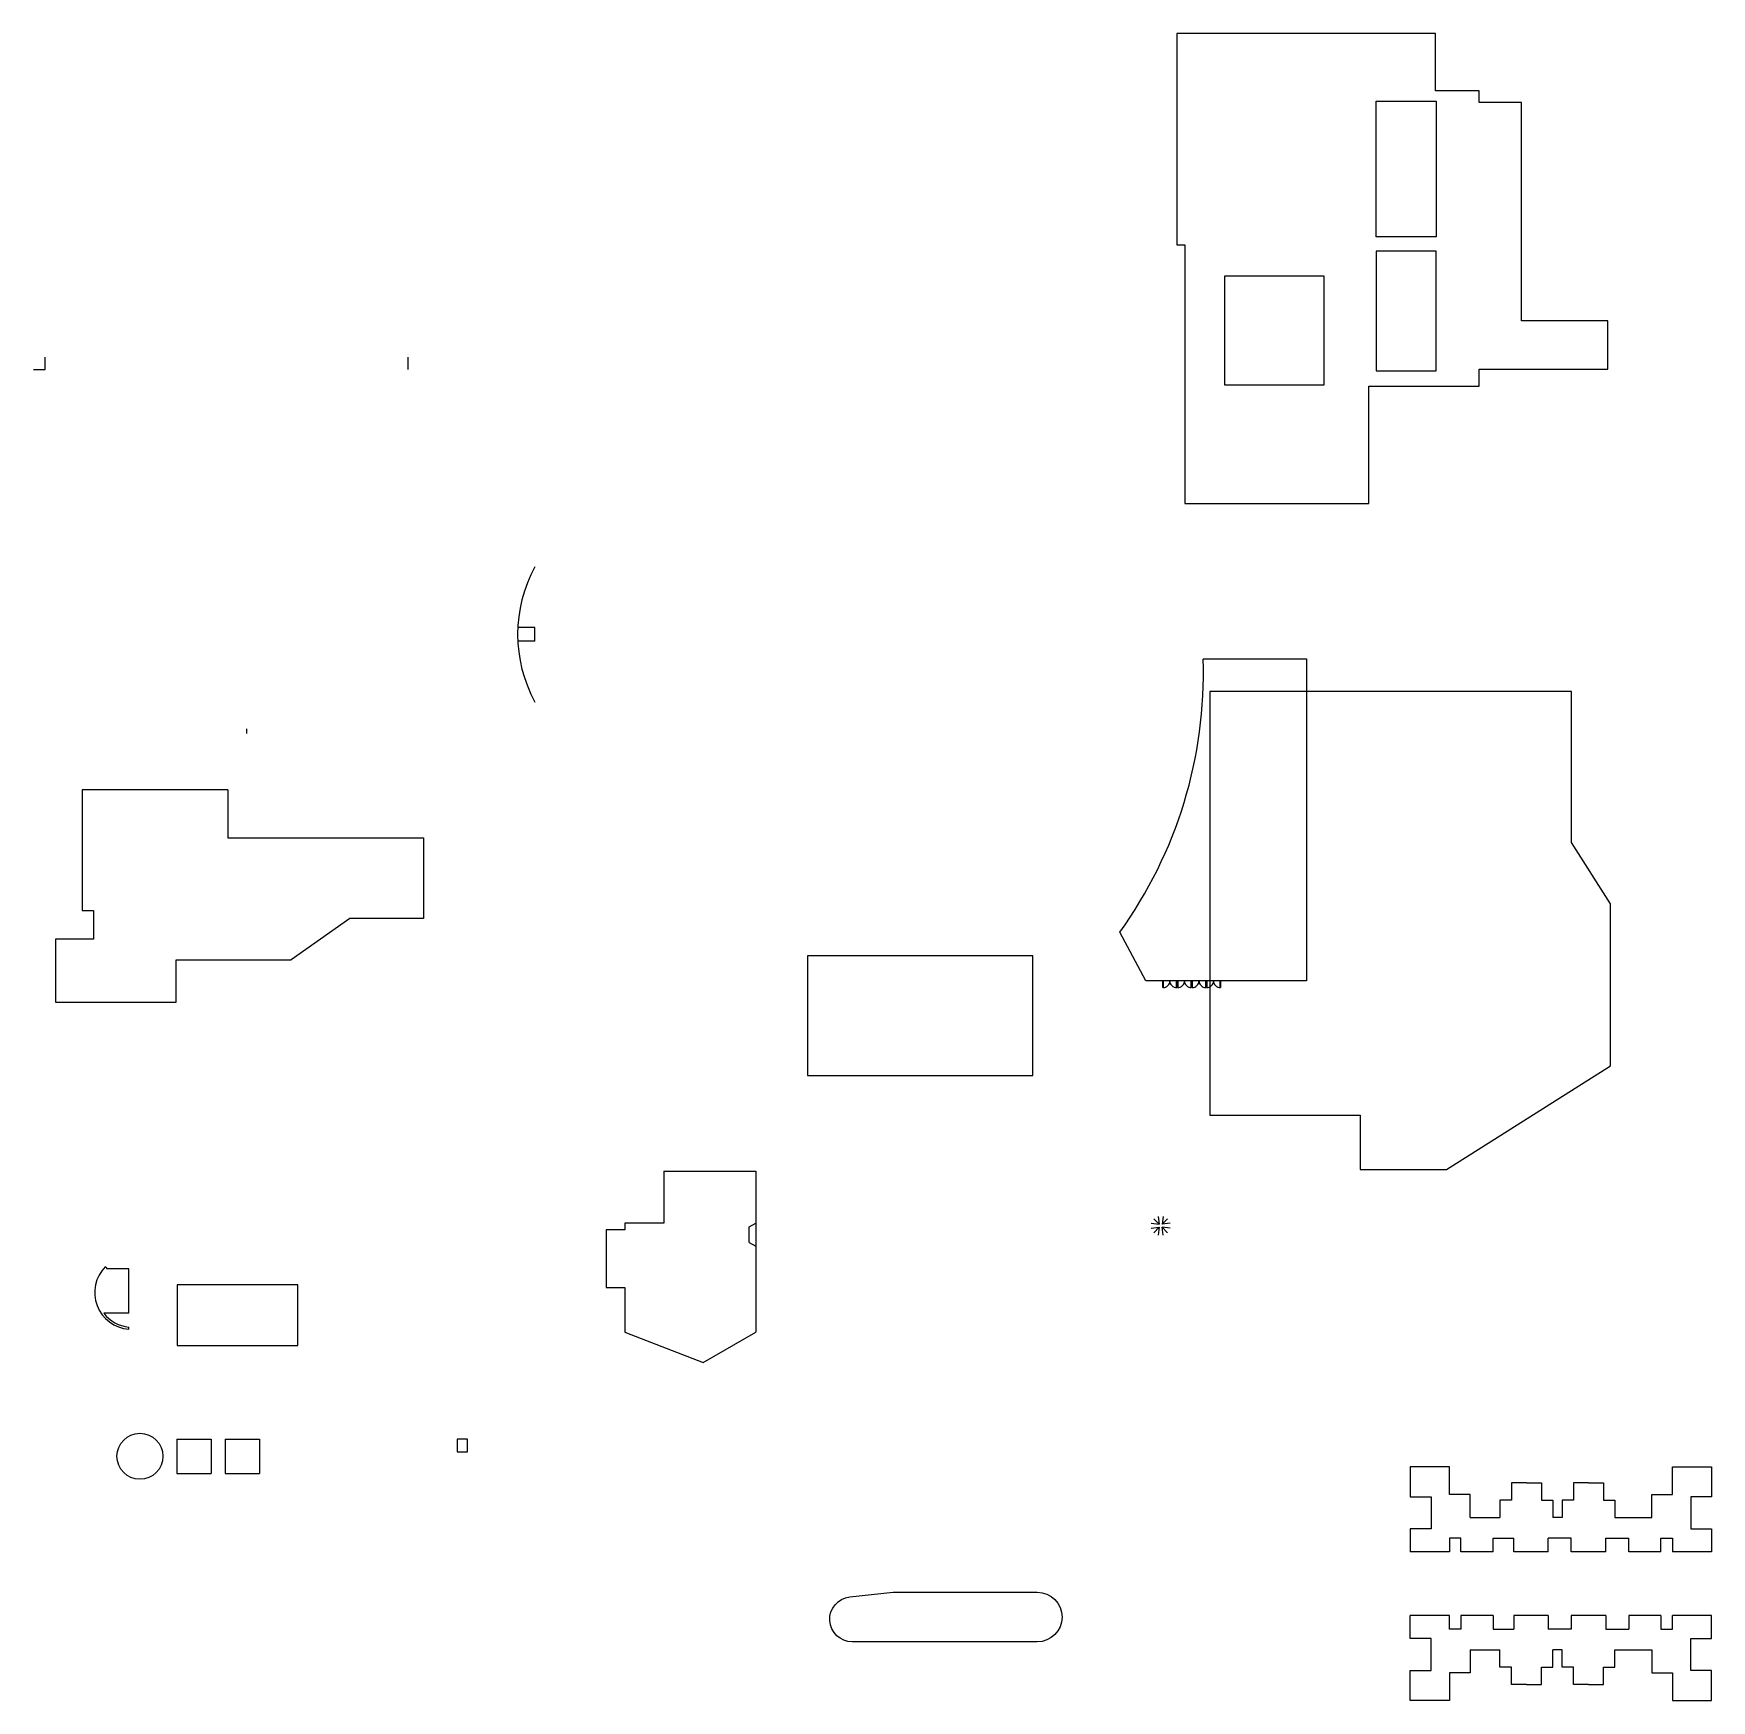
# Model space of a CAD drawing. Header units: inches. Extents: x 1205 to 3641, y 577 to 2028.
# Drawn here: x 1205 to 2664, y 577 to 2028 of the extents above; entities that cross this region are included whole.
import ezdxf

# ---------------------------------------------------------------- set-up
doc = ezdxf.new("R2010")
doc.units = ezdxf.units.IN
doc.header["$MEASUREMENT"] = 0
for name, color, linetype in [('03 FOUNDATIONS', 5, 'Continuous'), ('20 CURBS AND WALKWAYS', 254, 'Continuous'), ('21 LANDSCAPE', 3, 'Continuous'), ('30 BUILDINGS', 253, 'Continuous'), ('30 GONDOLA', 7, 'Continuous'), ('41 BALLOON', 7, 'Continuous')]:
    doc.layers.add(name, color=color, linetype=linetype)

# ---------------------------------------------------------------- blocks, each defined once
blk = doc.blocks.new('Balloon4')
at = {"layer": '30 GONDOLA', "color": 251}
for p, q in [((-8.2, 2.2, 17.3), (-1.3, 1.3, 7)), ((-1.3, 1.3, 7), (-6, 6, 17.3)), ((-2.2, 8.2, 17.3), (-1.3, 1.3, 7)), ((2.2, 8.2, 17.3), (1.3, 1.3, 7)), ((1.3, 1.3, 7), (6, 6, 17.3)), ((8.2, 2.2, 17.3), (1.3, 1.3, 7)), ((-8.2, -2.2, 17.3), (-1.3, -1.3, 7)), ((-1.3, -1.3, 7), (-6, -6, 17.3)), ((-1.3, -1.3, 7), (-2.2, -8.2, 17.3)), ((8.2, -2.2, 17.3), (1.3, -1.3, 7)), ((1.3, -1.3, 7), (6, -6, 17.3)), ((2.2, -8.2, 17.3), (1.3, -1.3, 7))]:
    blk.add_line(p, q, dxfattribs=at)

msp = doc.modelspace()

# ---------------------------------------------------------------- linework, layer by layer
at = {"layer": '03 FOUNDATIONS'}
for p, q in [((2424.1, 2028), (2199.1, 2028)), ((2199.1, 2028), (2199.1, 1844)), ((2424.1, 1978), (2424.1, 2028)), ((2462.1, 1978), (2424.1, 1978)), ((2462.1, 1968), (2462.1, 1978)), ((2372.7, 1851.1), (2372.7, 1969.1)), ((2372.7, 1969.1), (2424.7, 1969.1)), ((2424.7, 1969.1), (2424.7, 1851.1)), ((2499.1, 1968), (2462.1, 1968)), ((2499.1, 1778), (2499.1, 1968)), ((2199.1, 1844), (2206.1, 1844)), ((2206.1, 1844), (2206.1, 1619)), ((2424.7, 1851.1), (2372.7, 1851.1)), ((2424.7, 1838.6), (2372.7, 1838.6)), ((2372.7, 1838.6), (2372.7, 1734.6)), ((2424.7, 1734.6), (2424.7, 1838.6)), ((2241, 1817), (2327, 1817)), ((2241, 1722), (2241, 1817)), ((2327, 1817), (2327, 1722)), ((2574.1, 1778), (2499.1, 1778)), ((2574.1, 1736), (2574.1, 1778)), ((1214.5, 1735.6), (1214.5, 1746.3)), ((1530.5, 1735.6), (1530.5, 1746.3)), ((1204.5, 1735.6), (1214.5, 1735.6)), ((2372.7, 1734.6), (2424.7, 1734.6)), ((2462.1, 1721), (2462.1, 1736)), ((2462.1, 1736), (2574.1, 1736)), ((2327, 1722), (2241, 1722)), ((2366.1, 1619), (2366.1, 1721)), ((2366.1, 1721), (2462.1, 1721)), ((2206.1, 1619), (2366.1, 1619)), ((1373.7, 1369.9), (1246.7, 1369.9)), ((1246.7, 1369.9), (1246.7, 1264.9)), ((1373.7, 1369.9), (1373.7, 1327.9)), ((1373.7, 1327.9), (1543.7, 1327.9)), ((1543.7, 1327.9), (1543.7, 1257.9)), ((1246.7, 1264.9), (1256.7, 1264.9)), ((1256.7, 1264.9), (1256.7, 1239.9)), ((1479.7, 1257.9), (1428.7, 1221.9)), ((1543.7, 1257.9), (1479.7, 1257.9)), ((1256.7, 1239.9), (1223.7, 1239.9)), ((1223.7, 1239.9), (1223.7, 1184.9)), ((1328.7, 1184.9), (1328.7, 1221.9)), ((1328.7, 1221.9), (1428.7, 1221.9)), ((2073.8, 1225.3), (1877.8, 1225.3)), ((1877.8, 1225.3), (1877.8, 1121.3)), ((2073.8, 1121.3), (2073.8, 1225.3)), ((1223.7, 1184.9), (1328.7, 1184.9)), ((1877.8, 1121.3), (2073.8, 1121.3)), ((1752.8, 1037.8), (1832.8, 1037.8)), ((1752.8, 1037.8), (1752.8, 992.8)), ((1832.8, 1037.8), (1832.8, 897.8)), ((1752.8, 992.8), (1718.8, 992.8)), ((1718.8, 992.8), (1718.8, 986.8)), ((1718.8, 986.8), (1702.8, 986.8)), ((1702.8, 986.8), (1702.8, 936.8)), ((1268.4, 953.4), (1266.9, 954.8)), ((1287.3, 953), (1268, 953)), ((1287.3, 914.4), (1287.3, 953)), ((1434.6, 938.9), (1329.6, 938.9)), ((1329.6, 938.9), (1329.6, 886.2)), ((1434.6, 886.2), (1434.6, 938.9)), ((1702.8, 936.8), (1718.8, 936.8)), ((1718.8, 936.8), (1718.8, 897.8)), ((1287.3, 914.4), (1265.7, 914.4)), ((1287.3, 900.3), (1287.3, 902.3)), ((1718.8, 897.8), (1787, 871.4)), ((1787, 871.4), (1832.8, 897.8)), ((1329.6, 886.2), (1434.6, 886.2)), ((1329.1, 804.8, 0.5), (1329.1, 774.8, 0.5)), ((1329.1, 804.8, 0.5), (1359.1, 804.8, 0.5)), ((1359.1, 804.8, 0.5), (1359.1, 774.8, 0.5)), ((1371.1, 804.8, 0.5), (1371.1, 774.8, 0.5)), ((1371.1, 804.8, 0.5), (1401.1, 804.8, 0.5)), ((1401.1, 804.8, 0.5), (1401.1, 774.8, 0.5)), ((1582, 804.8, 0.5), (1573, 804.8, 0.5)), ((1573, 804.8, 0.5), (1573, 793.8, 0.5)), ((1582, 793.8, 0.5), (1582, 804.8, 0.5)), ((1573, 793.8, 0.5), (1582, 793.8, 0.5)), ((1329.1, 774.8, 0.5), (1359.1, 774.8, 0.5)), ((1371.1, 774.8, 0.5), (1401.1, 774.8, 0.5)), ((2436.3, 780.6), (2402.3, 780.6)), ((2402.3, 780.6), (2402.3, 754.6)), ((2436.3, 756.6), (2436.3, 780.6)), ((2630.3, 756.6), (2630.3, 780.6)), ((2630.3, 780.6), (2664.3, 780.6)), ((2664.3, 780.6), (2664.3, 754.6)), ((2503.3, 766.6), (2490.3, 766.6)), ((2490.3, 766.6), (2490.3, 751.6)), ((2503.3, 766.6), (2516.3, 766.6)), ((2516.3, 766.6), (2516.3, 751.6)), ((2557.3, 766.6), (2544.3, 766.6)), ((2544.3, 766.6), (2544.3, 751.6)), ((2557.3, 766.6), (2570.3, 766.6)), ((2570.3, 766.6), (2570.3, 751.6)), ((2402.3, 754.6), (2420.3, 754.6)), ((2420.3, 754.6), (2420.3, 726.6)), ((2454.3, 756.6), (2436.3, 756.6)), ((2454.3, 736.6), (2454.3, 756.6)), ((2490.3, 751.6), (2480.3, 751.6)), ((2480.3, 751.6), (2480.3, 736.6)), ((2516.3, 751.6), (2526.3, 751.6)), ((2526.3, 751.6), (2526.3, 736.6)), ((2544.3, 751.6), (2534.3, 751.6)), ((2534.3, 751.6), (2534.3, 736.6)), ((2570.3, 751.6), (2580.3, 751.6)), ((2580.3, 751.6), (2580.3, 736.6)), ((2612.3, 736.6), (2612.3, 756.6)), ((2612.3, 756.6), (2630.3, 756.6)), ((2664.3, 754.6), (2646.3, 754.6)), ((2646.3, 754.6), (2646.3, 726.6)), ((2454.3, 736.6), (2480.3, 736.6)), ((2534.3, 736.6), (2526.3, 736.6)), ((2580.3, 736.6), (2612.3, 736.6)), ((2420.3, 726.6), (2402.3, 726.6)), ((2402.3, 726.6), (2402.3, 706.6)), ((2446.3, 718.6), (2436.3, 718.6)), ((2436.3, 718.6), (2436.3, 706.6)), ((2446.3, 706.6), (2446.3, 718.6)), ((2446.3, 706.6), (2446.3, 718.6)), ((2474.3, 706.6), (2474.3, 718.6)), ((2474.3, 718.6), (2492.3, 718.6)), ((2492.3, 706.6), (2492.3, 718.6)), ((2542.3, 718.6), (2522.3, 718.6)), ((2522.3, 706.6), (2522.3, 718.6)), ((2542.3, 706.6), (2542.3, 718.6)), ((2572.3, 718.6), (2592.3, 718.6)), ((2572.3, 706.6), (2572.3, 718.6)), ((2592.3, 706.6), (2592.3, 718.6)), ((2620.3, 718.6), (2630.3, 718.6)), ((2620.3, 706.6), (2620.3, 718.6)), ((2630.3, 718.6), (2630.3, 706.6)), ((2646.3, 726.6), (2664.3, 726.6)), ((2664.3, 726.6), (2664.3, 706.6)), ((2436.3, 706.6), (2402.3, 706.6)), ((2474.3, 706.6), (2446.3, 706.6)), ((2522.3, 706.6), (2492.3, 706.6)), ((2572.3, 706.6), (2542.3, 706.6)), ((2620.3, 706.6), (2592.3, 706.6)), ((2664.3, 706.6), (2630.3, 706.6)), ((2436.3, 651.3), (2402.3, 651.3)), ((2402.3, 631.3), (2402.3, 651.3)), ((2436.3, 639.3), (2436.3, 651.3)), ((2474.3, 651.3), (2446.3, 651.3)), ((2446.3, 651.3), (2446.3, 639.3)), ((2446.3, 651.3), (2446.3, 639.3)), ((2474.3, 651.3), (2474.3, 639.3)), ((2522.3, 651.3), (2492.3, 651.3)), ((2492.3, 651.3), (2492.3, 639.3)), ((2522.3, 651.3), (2522.3, 639.3)), ((2572.3, 651.3), (2542.3, 651.3)), ((2542.3, 651.3), (2542.3, 639.3)), ((2572.3, 651.3), (2572.3, 639.3)), ((2620.3, 651.3), (2592.3, 651.3)), ((2592.3, 651.3), (2592.3, 639.3)), ((2620.3, 651.3), (2620.3, 639.3)), ((2664.3, 651.3), (2630.3, 651.3)), ((2630.3, 639.3), (2630.3, 651.3)), ((2664.3, 631.3), (2664.3, 651.3)), ((2420.3, 631.3), (2402.3, 631.3)), ((2420.3, 603.3), (2420.3, 631.3)), ((2446.3, 639.3), (2436.3, 639.3)), ((2474.3, 639.3), (2492.3, 639.3)), ((2542.3, 639.3), (2522.3, 639.3)), ((2572.3, 639.3), (2592.3, 639.3)), ((2620.3, 639.3), (2630.3, 639.3)), ((2646.3, 603.3), (2646.3, 631.3)), ((2646.3, 631.3), (2664.3, 631.3)), ((2454.3, 621.3), (2454.3, 601.3)), ((2454.3, 621.3), (2480.3, 621.3)), ((2480.3, 606.3), (2480.3, 621.3)), ((2534.3, 621.3), (2526.3, 621.3)), ((2526.3, 606.3), (2526.3, 621.3)), ((2534.3, 606.3), (2534.3, 621.3)), ((2580.3, 606.3), (2580.3, 621.3)), ((2580.3, 621.3), (2612.3, 621.3)), ((2612.3, 621.3), (2612.3, 601.3)), ((2402.3, 603.3), (2420.3, 603.3)), ((2402.3, 577.3), (2402.3, 603.3)), ((2436.3, 601.3), (2436.3, 577.3)), ((2454.3, 601.3), (2436.3, 601.3)), ((2490.3, 606.3), (2480.3, 606.3)), ((2490.3, 591.3), (2490.3, 606.3)), ((2516.3, 591.3), (2516.3, 606.3)), ((2516.3, 606.3), (2526.3, 606.3)), ((2544.3, 606.3), (2534.3, 606.3)), ((2544.3, 591.3), (2544.3, 606.3)), ((2570.3, 591.3), (2570.3, 606.3)), ((2570.3, 606.3), (2580.3, 606.3)), ((2612.3, 601.3), (2630.3, 601.3)), ((2630.3, 601.3), (2630.3, 577.3)), ((2664.3, 603.3), (2646.3, 603.3)), ((2664.3, 577.3), (2664.3, 603.3)), ((2503.3, 591.3), (2490.3, 591.3)), ((2503.3, 591.3), (2516.3, 591.3)), ((2557.3, 591.3), (2544.3, 591.3)), ((2557.3, 591.3), (2570.3, 591.3)), ((2436.3, 577.3), (2402.3, 577.3)), ((2630.3, 577.3), (2664.3, 577.3))]:
    msp.add_line(p, q, dxfattribs=at)
at = {"layer": '03 FOUNDATIONS', "color": 9}
for p, q in [((1640.7, 1511.1), (1625.8, 1511.1)), ((1640.7, 1499.1), (1625.8, 1499.1)), ((1389.8, 1422.8), (1389.8, 1418.8))]:
    msp.add_line(p, q, dxfattribs=at)
at = {"layer": '03 FOUNDATIONS', "color": 253}
for p, q in [((1640.7, 1499.1), (1640.7, 1511.1)), ((1827.2, 989.4), (1832.8, 992.6)), ((1827.2, 975.8), (1827.2, 989.4)), ((1827.2, 975.8), (1832.8, 972.6))]:
    msp.add_line(p, q, dxfattribs=at)
at = {"layer": '03 FOUNDATIONS', "color": 5}
for p, q in [((2222.1, 1483.7, 0.6), (2312.1, 1483.7, 0.6)), ((2312.1, 1483.7, 0.6), (2312.1, 1203.7, 0.6)), ((2172.1, 1203.7, 0.6), (2149.6, 1246, 0.6)), ((2312.1, 1203.7, 0.6), (2172.1, 1203.7, 0.6)), ((2199.9, 1203.7, 0.6), (2198.9, 1203.7, 0.6)), ((2212.6, 1203.7, 0.6), (2211.6, 1203.7, 0.6)), ((2225.3, 1203.7, 0.6), (2224.3, 1203.7, 0.6))]:
    msp.add_line(p, q, dxfattribs=at)
at = {"layer": '03 FOUNDATIONS', "color": 5, "elevation": 0.6}
for points in [[(2187.1, 1203.7), (2187.3, 1203.7), (2187.3, 1197.7), (2187.1, 1197.7)], [(2198.9, 1203.7), (2199.1, 1203.7), (2199.1, 1197.7), (2198.9, 1197.7)], [(2199.8, 1203.7), (2199.9, 1203.7), (2199.9, 1197.7), (2199.8, 1197.7)], [(2211.6, 1203.7), (2211.8, 1203.7), (2211.8, 1197.7), (2211.6, 1197.7)], [(2212.4, 1203.7), (2212.6, 1203.7), (2212.6, 1197.7), (2212.4, 1197.7)], [(2224.3, 1203.7), (2224.4, 1203.7), (2224.4, 1197.7), (2224.3, 1197.7)], [(2225.1, 1203.7), (2225.3, 1203.7), (2225.3, 1197.7), (2225.1, 1197.7)], [(2236.9, 1203.7), (2237.1, 1203.7), (2237.1, 1197.7), (2236.9, 1197.7)]]:
    msp.add_lwpolyline(points, close=True, dxfattribs=at)
at = {"layer": '03 FOUNDATIONS'}
msp.add_circle((1297.1, 789.8, 0.5), 20, dxfattribs=at)
at = {"layer": '03 FOUNDATIONS', "color": 9}
msp.add_arc((1748.7, 1505.1), 123, 151.4079, 208.5921, dxfattribs=at)
at = {"layer": '03 FOUNDATIONS', "color": 5}
for centre, radius, start, end in [((1835.9, 1471.6, 0.6), 386.4, 324.2687, 1.7855), ((2187.2, 1203.6, 0.6), 5.92, 269.1931, 0.8069), ((2199, 1203.6, 0.6), 5.92, 179.1931, 270.8069), ((2199.9, 1203.6, 0.6), 5.92, 269.1931, 0.8069), ((2211.7, 1203.6, 0.6), 5.92, 179.1931, 270.8069), ((2212.5, 1203.6, 0.6), 5.92, 269.1931, 0.8069), ((2224.4, 1203.6, 0.6), 5.92, 179.1931, 270.8069), ((2225.2, 1203.6, 0.6), 5.92, 269.1931, 0.8069), ((2237, 1203.6, 0.6), 5.92, 179.1931, 270.8069)]:
    msp.add_arc(centre, radius, start, end, dxfattribs=at)
at = {"layer": '03 FOUNDATIONS'}
for radius, start, end in [(32.1, 135.661, 265.3814), (30.1, 135.661, 136.6549), (30.1, 216.6189, 265.0739)]:
    msp.add_arc((1289.9, 932.3), radius, start, end, dxfattribs=at)
at = {"layer": '20 CURBS AND WALKWAYS'}
msp.add_lwpolyline([(1914.7, 667.4), (1952.3, 671.5), (2077.8, 671.5, -1), (2077.8, 628.3), (1916.8, 628.3, -0.946854)], format="xyb", close=True, dxfattribs=at)
at = {"layer": '21 LANDSCAPE', "color": 3}
msp.add_lwpolyline([(2358.7, 1039.3), (2433.7, 1039.3), (2576.5, 1129.6), (2576.5, 1270.7), (2542.6, 1323.9), (2542.6, 1455.3), (2228, 1455.3), (2228, 1086.8), (2358.7, 1086.8)], close=True, dxfattribs=at)
at = {"layer": '30 BUILDINGS', "elevation": 8.5}
msp.add_lwpolyline([(1573, 793.8), (1582, 793.8), (1582, 804.8), (1573, 804.8)], close=True, dxfattribs=at)

# ---------------------------------------------------------------- block references
at = {"layer": '41 BALLOON'}
msp.add_blockref('Balloon4', (2185.1, 990.4, 200), dxfattribs=at)

doc.saveas('drawing.dxf')
